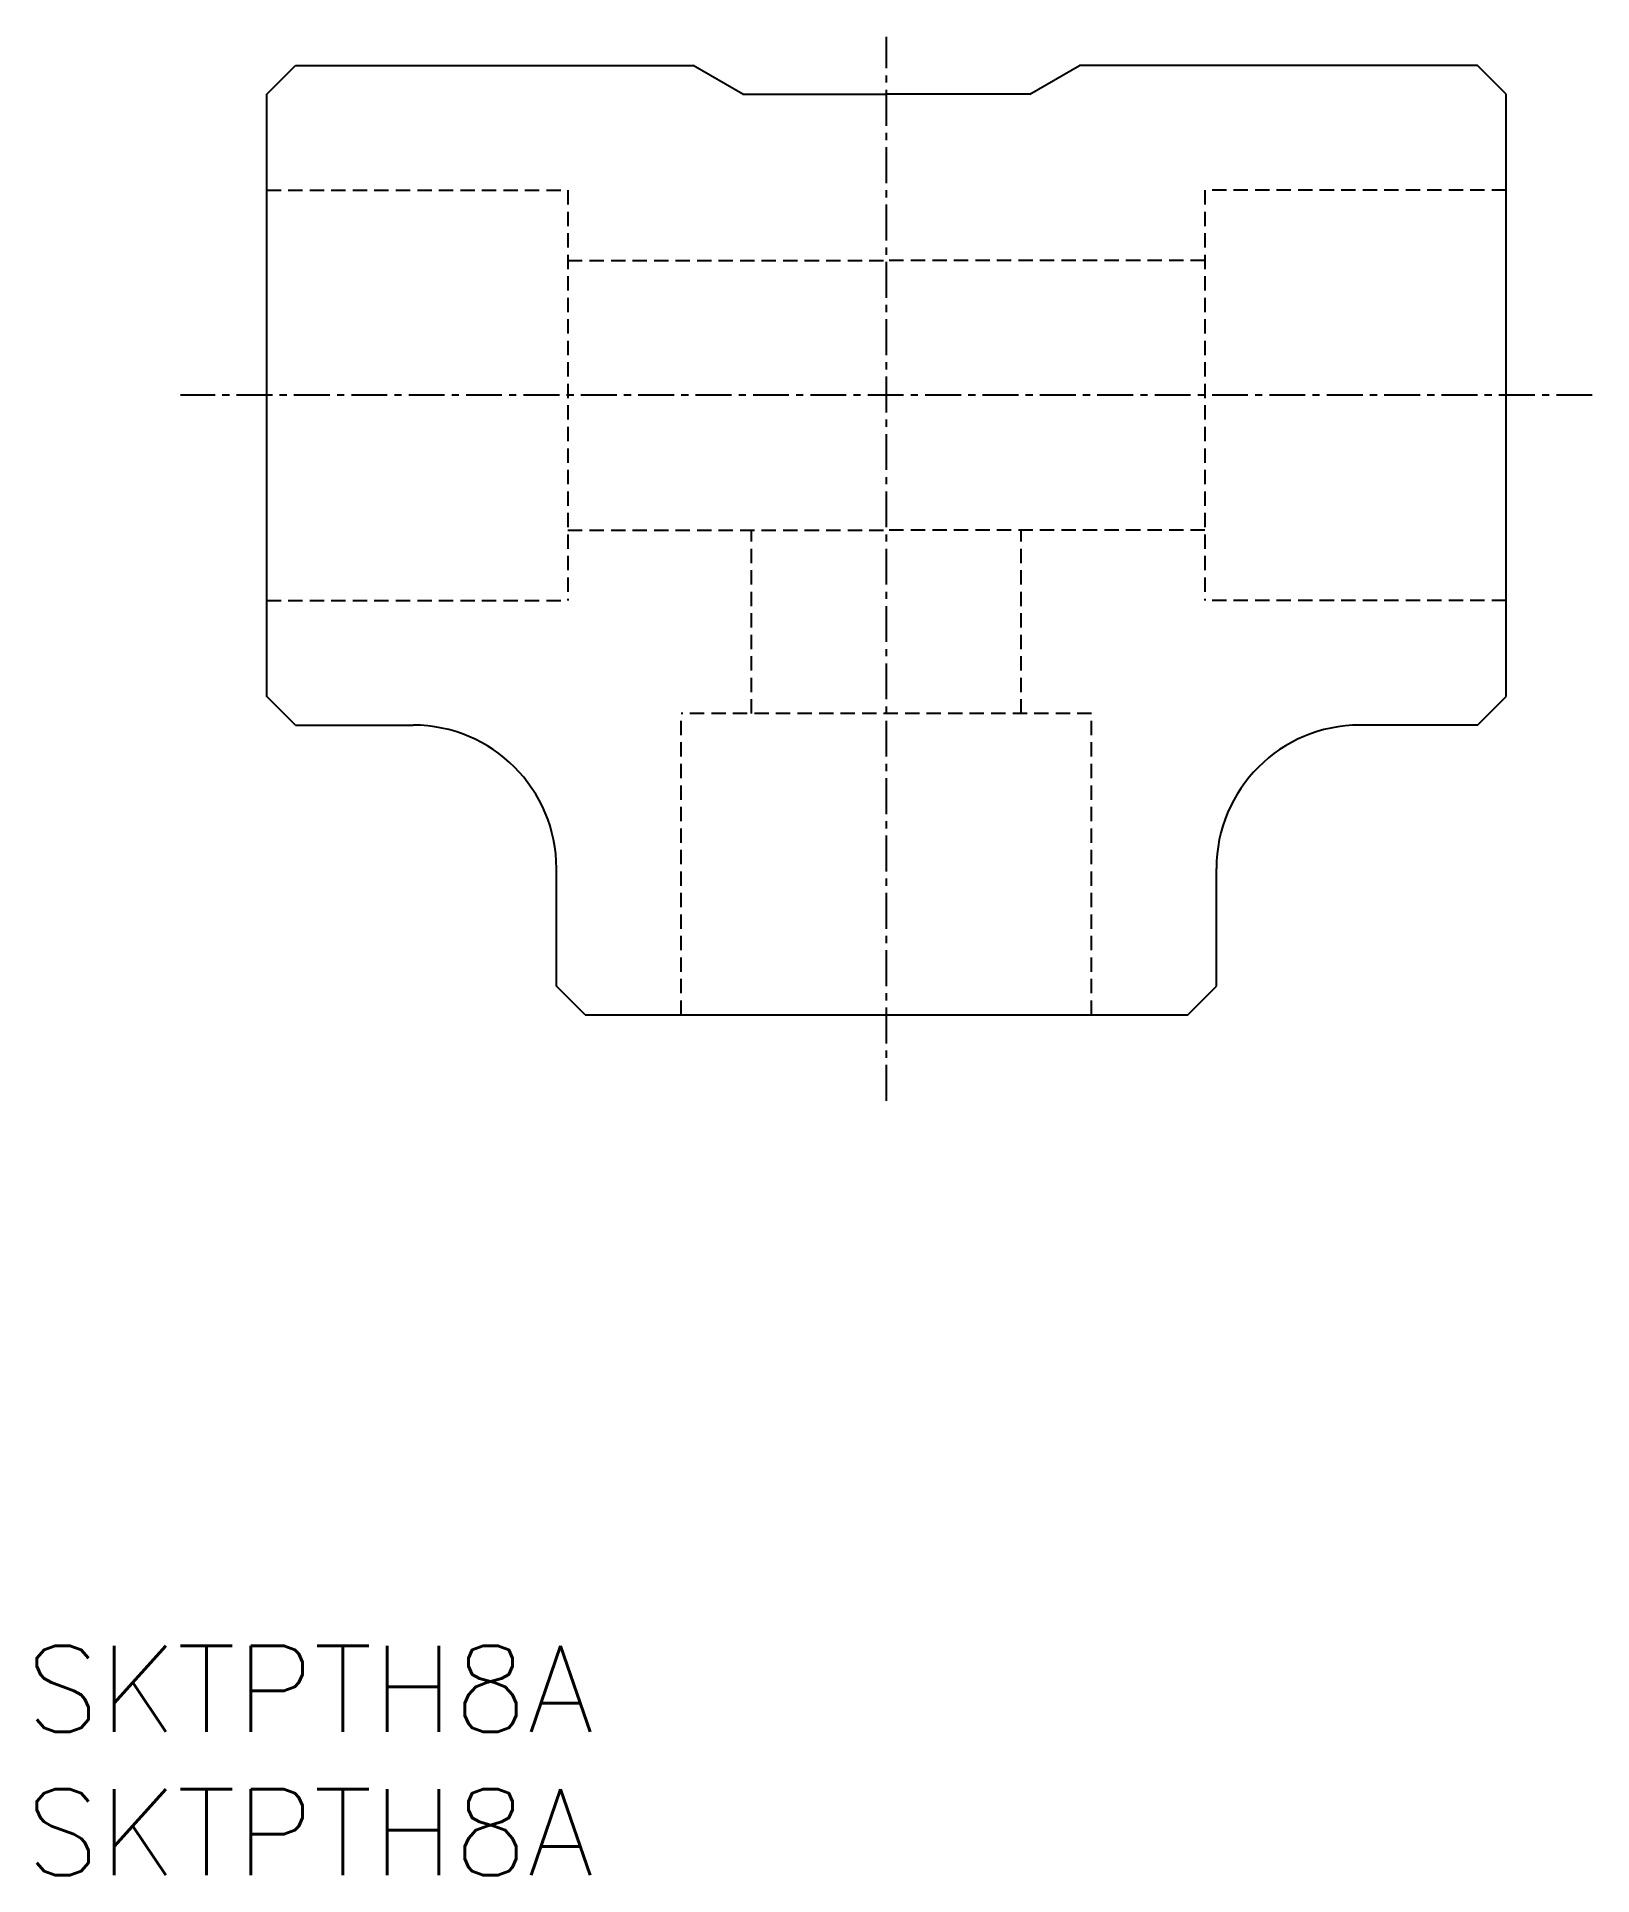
# Model space of a CAD drawing. Extents: x 0.4 to 54.6, y 0 to 64.1.
import ezdxf

# ---------------------------------------------------------------- set-up
doc = ezdxf.new("R2010")
doc.units = 0
doc.linetypes.add('CENTER', pattern=[2, 1.25, -0.25, 0.25, -0.25])
doc.linetypes.add('DASHED', pattern=[0.75, 0.5, -0.25])
doc.layers.get('0').update_dxf_attribs({"linetype": 'CONTINUOUS'})
doc.layers.add('CENTER', color=1, linetype='CENTER')
doc.styles.get("Standard").update_dxf_attribs({"font": 'txt.shx'})

# ---------------------------------------------------------------- blocks, each defined once
blk = doc.blocks.new('*U6')
at = {"color": 7, "linetype": 'CONTINUOUS'}
blk.add_text('SKTPTH8A', height=3, dxfattribs=at).set_placement((0, 0))
blk = doc.blocks.new('*U7')
at = {"color": 7, "linetype": 'CONTINUOUS'}
blk.add_text('SKTPTH8A', height=3, dxfattribs=at).set_placement((0, 5))

msp = doc.modelspace()

# ---------------------------------------------------------------- linework, layer by layer
at = {"color": 7, "linetype": 'CONTINUOUS'}
for p, q in [((8.4, 62.1), (9.4, 63.1)), ((9.4, 63.1), (23.268, 63.1)), ((25, 62.1), (23.268, 63.1)), ((35, 62.1), (36.732, 63.1)), ((50.6, 63.1), (36.732, 63.1)), ((51.6, 62.1), (50.6, 63.1)), ((8.4, 41.1), (8.4, 62.1)), ((25, 62.1), (30, 62.1)), ((35, 62.1), (30, 62.1)), ((51.6, 41.1), (51.6, 62.1)), ((9.4, 40.1), (8.4, 41.1)), ((50.6, 40.1), (51.6, 41.1)), ((9.4, 40.1), (13.5, 40.1)), ((50.6, 40.1), (46.5, 40.1)), ((18.5, 31), (18.5, 35.1)), ((41.5, 31), (41.5, 35.1)), ((19.5, 30), (18.5, 31)), ((40.5, 30), (41.5, 31)), ((19.5, 30), (40.5, 30))]:
    msp.add_line(p, q, dxfattribs=at)
at = {"color": 3, "linetype": 'DASHED'}
for p, q in [((8.4, 58.75), (18.9, 58.75)), ((18.9, 58.75), (18.9, 44.45)), ((41.1, 58.75), (41.1, 44.45)), ((51.6, 58.75), (41.1, 58.75)), ((18.9, 56.3), (30, 56.3)), ((41.1, 56.3), (30, 56.3)), ((18.9, 46.9), (30, 46.9)), ((25.3, 40.5), (25.3, 46.9)), ((41.1, 46.9), (30, 46.9)), ((34.7, 40.5), (34.7, 46.9)), ((8.4, 44.45), (18.9, 44.45)), ((51.6, 44.45), (41.1, 44.45)), ((22.85, 30), (22.85, 40.5)), ((37.15, 40.5), (22.85, 40.5)), ((37.15, 30), (37.15, 40.5))]:
    msp.add_line(p, q, dxfattribs=at)
at = {"color": 7, "linetype": 'CONTINUOUS'}
for centre, start, end in [((13.5, 35.1), 0, 90), ((46.5, 35.1), 90, 180)]:
    msp.add_arc(centre, 5, start, end, dxfattribs=at)
at = {"layer": 'CENTER', "color": 1, "linetype": 'CENTER'}
for p, q in [((30, 27), (30, 64.1)), ((54.6, 51.6), (5.4, 51.6))]:
    msp.add_line(p, q, dxfattribs=at)

# ---------------------------------------------------------------- block references
at = {"color": 7, "linetype": 'CONTINUOUS'}
for name in ['*U7', '*U6']:
    msp.add_blockref(name, (0, 0), dxfattribs=at)

doc.saveas('drawing.dxf')
